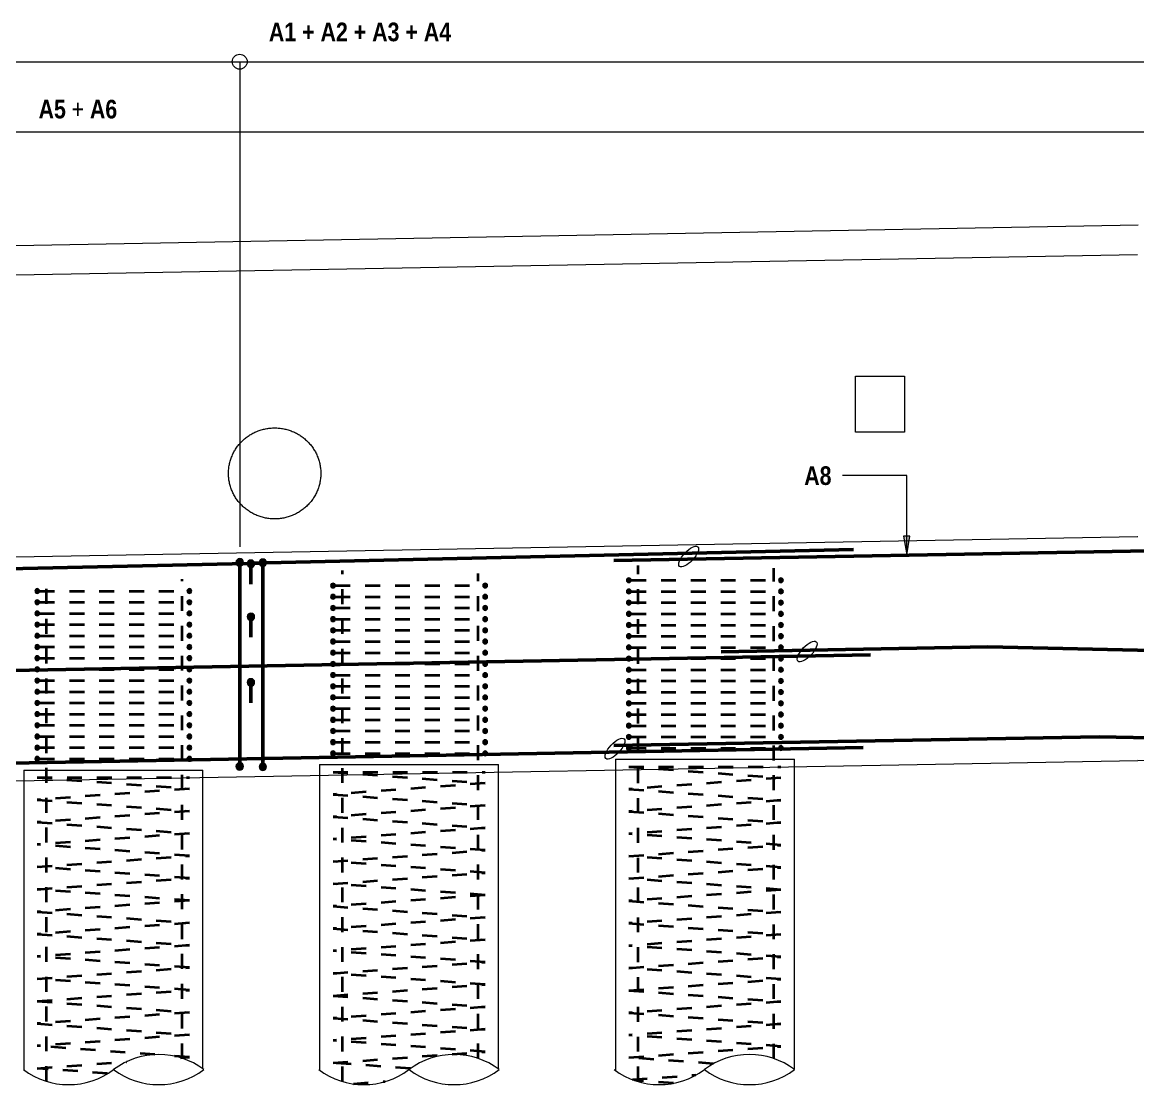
# Model space of a CAD drawing. Header units: metres. Extents: x 1110 to 1218, y -510 to 23.
# Drawn here: x 1157.26 to 1164.74, y 16.05 to 23.2 of the extents above; entities that cross this region are included whole.
import ezdxf

# ---------------------------------------------------------------- set-up
doc = ezdxf.new("R2010")
doc.units = ezdxf.units.M
doc.linetypes.add('JacobsDash', pattern=[0.0045, 0.003, -0.0015])
for name, color, linetype, lineweight in [('A-ANNO-NOTE', 7, 'Continuous', 9), ('A-DETL', 7, 'Continuous', 13), ('A-DETL-GENF', 7, 'Continuous', 9), ('G-ANNO-TEXT', 7, 'Continuous', 9), ('S-BEAM', 7, 'Continuous', 50), ('S-FNDN', 7, 'Continuous', 50)]:
    doc.layers.add(name, color=color, linetype=linetype, lineweight=lineweight)
doc.styles.add('Arial Narrow_1', font='ARIALN.TTF', dxfattribs={"height": 0.125})
doc.styles.add('Arial Narrow_B', font='ARIALNB.TTF', dxfattribs={"height": 0.125})

# ---------------------------------------------------------------- blocks, each defined once
blk = doc.blocks.new('01_SFO_FRP_Pile_CastInPlace_CS_BR08 - CAST-IN-PLACE PILE - 1200-8660884-DRG-2873072 - ELEVATION - ABUTMENT A Copy 1')
at = {"layer": 'S-FNDN', "lineweight": 13}
for p, q in [((1118.8981, 18.1883), (1118.8981, 16.1785)), ((1118.8981, 18.1883), (1119.3451, 18.1883)), ((1119.3451, 18.1883), (1120.0981, 18.1883)), ((1120.0981, 16.185), (1120.0981, 18.1883))]:
    blk.add_line(p, q, dxfattribs=at)
blk = doc.blocks.new('01_SFO_FRP_Pile_CastInPlace_CS_BR08 - CAST-IN-PLACE PILE - 1200-8661059-DRG-2873072 - ELEVATION - ABUTMENT A Copy 1')
at = {"layer": 'S-FNDN', "lineweight": 13}
for p, q in [((1120.8811, 18.225), (1120.8811, 16.1766)), ((1120.8811, 18.225), (1121.3281, 18.225)), ((1121.3281, 18.225), (1122.0811, 18.225)), ((1122.0811, 16.183), (1122.0811, 18.225))]:
    blk.add_line(p, q, dxfattribs=at)
blk = doc.blocks.new('01_SFO_FRP_Pile_CastInPlace_CS_BR08 - CAST-IN-PLACE PILE - 1200-8661047-DRG-2873072 - ELEVATION - ABUTMENT A Copy 1')
at = {"layer": 'S-FNDN', "lineweight": 13}
for p, q in [((1122.8641, 18.2606), (1122.8641, 16.1746)), ((1122.8641, 18.2606), (1123.3111, 18.2606)), ((1123.3111, 18.2606), (1124.0641, 18.2606)), ((1124.0641, 16.1811), (1124.0641, 18.2606))]:
    blk.add_line(p, q, dxfattribs=at)
blk = doc.blocks.new('S_Det_Reinf_Bar Section_2D Grey - N32-6361576-DRG-2873072 - ELEVATION - ABUTMENT A Copy 1')
at = {"layer": 'A-DETL-GENF', "true_color": 0x808080}
blk.add_hatch(color=8, dxfattribs=at).paths.add_polyline_path([(1122.9541, 18.3196), (1122.9583, 18.3202), (1122.9621, 18.3218), (1122.9654, 18.3243), (1122.968, 18.3276), (1122.9696, 18.3315), (1122.9701, 18.3356), (1122.9696, 18.3398), (1122.968, 18.3436), (1122.9654, 18.347), (1122.9621, 18.3495), (1122.9583, 18.3511), (1122.9541, 18.3516), (1122.95, 18.3511), (1122.9461, 18.3495), (1122.9428, 18.347), (1122.9403, 18.3436), (1122.9387, 18.3398), (1122.9381, 18.3356), (1122.9387, 18.3315), (1122.9403, 18.3276), (1122.9428, 18.3243), (1122.9461, 18.3218), (1122.95, 18.3202)])
at = {"layer": 'A-DETL-GENF', "color": 8, "lineweight": 18, "true_color": 0x808080}
for start, end in [(0, 180), (180, 0)]:
    blk.add_arc((1122.9541, 18.3356), 0.016, start, end, dxfattribs=at)
blk = doc.blocks.new('S_Det_Reinf_Bar Section_2D Grey - N32-6361679-DRG-2873072 - ELEVATION - ABUTMENT A Copy 1')
at = {"layer": 'A-DETL-GENF', "true_color": 0x808080}
blk.add_hatch(color=8, dxfattribs=at).paths.add_polyline_path([(1123.9741, 18.3196), (1123.9783, 18.3202), (1123.9821, 18.3218), (1123.9854, 18.3243), (1123.988, 18.3276), (1123.9896, 18.3315), (1123.9901, 18.3356), (1123.9896, 18.3398), (1123.988, 18.3436), (1123.9854, 18.347), (1123.9821, 18.3495), (1123.9783, 18.3511), (1123.9741, 18.3516), (1123.97, 18.3511), (1123.9661, 18.3495), (1123.9628, 18.347), (1123.9603, 18.3436), (1123.9587, 18.3398), (1123.9581, 18.3356), (1123.9587, 18.3315), (1123.9603, 18.3276), (1123.9628, 18.3243), (1123.9661, 18.3218), (1123.97, 18.3202)])
at = {"layer": 'A-DETL-GENF', "color": 8, "lineweight": 18, "true_color": 0x808080}
for start, end in [(0, 180), (180, 0)]:
    blk.add_arc((1123.9741, 18.3356), 0.016, start, end, dxfattribs=at)
blk = doc.blocks.new('S_Det_Reinf_Bar Section_2D Grey - N32-V25-DRG-2873072 - ELEVATION - ABUTMENT A Copy 1')
at = {"layer": 'A-DETL-GENF', "true_color": 0x808080}
blk.add_hatch(color=8, dxfattribs=at).paths.add_polyline_path([(1122.9541, 18.8446), (1122.9583, 18.8452), (1122.9621, 18.8468), (1122.9654, 18.8493), (1122.968, 18.8526), (1122.9696, 18.8565), (1122.9701, 18.8606), (1122.9696, 18.8648), (1122.968, 18.8686), (1122.9654, 18.872), (1122.9621, 18.8745), (1122.9583, 18.8761), (1122.9541, 18.8766), (1122.95, 18.8761), (1122.9461, 18.8745), (1122.9428, 18.872), (1122.9403, 18.8686), (1122.9387, 18.8648), (1122.9382, 18.8602), (1122.9387, 18.8565), (1122.9403, 18.8526), (1122.9428, 18.8493), (1122.9461, 18.8468), (1122.95, 18.8452)])
at = {"layer": 'A-DETL-GENF', "color": 8, "lineweight": 18, "true_color": 0x808080}
for start, end in [(0, 180), (180, 0)]:
    blk.add_arc((1122.9541, 18.8606), 0.016, start, end, dxfattribs=at)
blk = doc.blocks.new('S_Det_Reinf_Bar Section_2D Grey - N32-V26-DRG-2873072 - ELEVATION - ABUTMENT A Copy 1')
at = {"layer": 'A-DETL-GENF', "true_color": 0x808080}
blk.add_hatch(color=8, dxfattribs=at).paths.add_polyline_path([(1123.9741, 18.8446), (1123.9783, 18.8452), (1123.9821, 18.8468), (1123.9854, 18.8493), (1123.988, 18.8526), (1123.9896, 18.8565), (1123.9901, 18.8606), (1123.9896, 18.8648), (1123.988, 18.8686), (1123.9854, 18.872), (1123.9821, 18.8745), (1123.9783, 18.8761), (1123.9741, 18.8766), (1123.97, 18.8761), (1123.9661, 18.8745), (1123.9628, 18.872), (1123.9603, 18.8686), (1123.9587, 18.8648), (1123.9582, 18.8602), (1123.9587, 18.8565), (1123.9603, 18.8526), (1123.9628, 18.8493), (1123.9661, 18.8468), (1123.97, 18.8452)])
at = {"layer": 'A-DETL-GENF', "color": 8, "lineweight": 18, "true_color": 0x808080}
for start, end in [(0, 180), (180, 0)]:
    blk.add_arc((1123.9741, 18.8606), 0.016, start, end, dxfattribs=at)
blk = doc.blocks.new('S_Det_Reinf_Bar Section_2D Grey - N32-V27-DRG-2873072 - ELEVATION - ABUTMENT A Copy 1')
at = {"layer": 'A-DETL-GENF', "true_color": 0x808080}
blk.add_hatch(color=8, dxfattribs=at).paths.add_polyline_path([(1118.9881, 18.7723), (1118.9923, 18.7728), (1118.9961, 18.7744), (1118.9994, 18.777), (1119.002, 18.7803), (1119.0036, 18.7842), (1119.0041, 18.7883), (1119.0036, 18.7924), (1119.002, 18.7963), (1118.9994, 18.7996), (1118.9961, 18.8022), (1118.9923, 18.8038), (1118.9881, 18.8043), (1118.984, 18.8038), (1118.9801, 18.8022), (1118.9768, 18.7996), (1118.9743, 18.7963), (1118.9727, 18.7924), (1118.9721, 18.7883), (1118.9727, 18.7842), (1118.9743, 18.7803), (1118.9768, 18.777), (1118.9812, 18.774), (1118.984, 18.7728)])
at = {"layer": 'A-DETL-GENF', "color": 8, "lineweight": 18, "true_color": 0x808080}
for start, end in [(0, 180), (180, 0)]:
    blk.add_arc((1118.9881, 18.7883), 0.016, start, end, dxfattribs=at)
blk = doc.blocks.new('S_Det_Reinf_Bar Section_2D Grey - N32-V28-DRG-2873072 - ELEVATION - ABUTMENT A Copy 1')
at = {"layer": 'A-DETL-GENF', "true_color": 0x808080}
blk.add_hatch(color=8, dxfattribs=at).paths.add_polyline_path([(1120.0081, 18.7723), (1120.0123, 18.7728), (1120.0161, 18.7744), (1120.0194, 18.777), (1120.022, 18.7803), (1120.0236, 18.7842), (1120.0241, 18.7883), (1120.0236, 18.7924), (1120.022, 18.7963), (1120.0194, 18.7996), (1120.0161, 18.8022), (1120.0123, 18.8038), (1120.0081, 18.8043), (1120.004, 18.8038), (1120.0001, 18.8022), (1119.9968, 18.7996), (1119.9943, 18.7963), (1119.9927, 18.7924), (1119.9921, 18.7883), (1119.9927, 18.7842), (1119.9943, 18.7803), (1119.9968, 18.777), (1120.0001, 18.7744), (1120.004, 18.7728)])
at = {"layer": 'A-DETL-GENF', "color": 8, "lineweight": 18, "true_color": 0x808080}
for start, end in [(0, 180), (180, 0)]:
    blk.add_arc((1120.0081, 18.7883), 0.016, start, end, dxfattribs=at)
blk = doc.blocks.new('CS_DET_Pile-Column_BreakLine - CS_Tubular BreakLine-6356722-DRG-2873072 - ELEVATION - ABUTMENT A Copy 1')
at = {"layer": 'A-DETL-GENF', "lineweight": 18}
for centre, start, end in [((1113.8524, 15.7794), 52.95733, 127.04267), ((1113.2474, 16.581), 232.95733, 307.04267), ((1113.8524, 16.581), 232.95733, 307.04267)]:
    blk.add_arc(centre, 0.5021, start, end, dxfattribs=at)
blk = doc.blocks.new('CS_DET_Rebar Combined - Multiple Bar-6358386-DRG-2873072 - ELEVATION - ABUTMENT A Copy 1')
at = {"layer": 'A-DETL-GENF'}
for points in [[(1120.3456, 19.5555), (1120.3521, 19.5563), (1120.3581, 19.5588), (1120.3633, 19.5628), (1120.3673, 19.568), (1120.3698, 19.574), (1120.3706, 19.5805), (1120.3698, 19.5869), (1120.3673, 19.593), (1120.3633, 19.5981), (1120.3581, 19.6021), (1120.3521, 19.6046), (1120.3456, 19.6055), (1120.3391, 19.6046), (1120.3331, 19.6021), (1120.3279, 19.5981), (1120.324, 19.593), (1120.3215, 19.5869), (1120.3206, 19.5805), (1120.3215, 19.574), (1120.324, 19.568), (1120.3279, 19.5628), (1120.3331, 19.5588), (1120.3391, 19.5563)], [(1120.3456, 18.1874), (1120.3521, 18.1883), (1120.3581, 18.1908), (1120.3633, 18.1948), (1120.3673, 18.1999), (1120.3698, 18.206), (1120.3706, 18.2124), (1120.3698, 18.2189), (1120.3673, 18.2249), (1120.3633, 18.2301), (1120.3581, 18.2341), (1120.3521, 18.2366), (1120.3456, 18.2374), (1120.3391, 18.2366), (1120.3331, 18.2341), (1120.3279, 18.2301), (1120.324, 18.2249), (1120.3215, 18.2189), (1120.3206, 18.2124), (1120.3215, 18.206), (1120.324, 18.1999), (1120.3279, 18.1948), (1120.3331, 18.1908), (1120.3391, 18.1883)]]:
    blk.add_hatch(color=256, dxfattribs=at).paths.add_polyline_path(points)
at = {"layer": 'A-DETL-GENF', "lineweight": 50}
blk.add_line((1120.3456, 18.2374), (1120.3456, 19.5555), dxfattribs=at)
at = {"layer": 'A-DETL-GENF'}
for centre, start, end in [((1120.3456, 19.5805), 90, 270), ((1120.3456, 19.5805), 270, 90), ((1120.3456, 18.2124), 90, 270), ((1120.3456, 18.2124), 270, 90)]:
    blk.add_arc(centre, 0.025, start, end, dxfattribs=at)
blk = doc.blocks.new('CS_DET_Rebar Combined - Multiple Bar-6406878-DRG-2873072 - ELEVATION - ABUTMENT A Copy 1')
at = {"layer": 'A-DETL-GENF'}
blk.add_hatch(color=256, dxfattribs=at).paths.add_polyline_path([(1120.4206, 18.7508), (1120.4271, 18.7516), (1120.4331, 18.7541), (1120.4383, 18.7581), (1120.4423, 18.7633), (1120.4448, 18.7693), (1120.4456, 18.7758), (1120.4448, 18.7822), (1120.4423, 18.7883), (1120.4383, 18.7935), (1120.4331, 18.7974), (1120.4271, 18.7999), (1120.4206, 18.8008), (1120.4141, 18.7999), (1120.4081, 18.7974), (1120.4029, 18.7935), (1120.399, 18.7883), (1120.3965, 18.7822), (1120.3956, 18.7758), (1120.3965, 18.7693), (1120.399, 18.7633), (1120.4029, 18.7581), (1120.4081, 18.7541), (1120.4141, 18.7516)])
at = {"layer": 'A-DETL-GENF', "lineweight": 50}
blk.add_line((1120.4206, 18.6383), (1120.4206, 18.7508), dxfattribs=at)
at = {"layer": 'A-DETL-GENF'}
for start, end in [(90, 270), (270, 90)]:
    blk.add_arc((1120.4206, 18.7758), 0.025, start, end, dxfattribs=at)
blk = doc.blocks.new('T2DExtentArrowReinf_v1 - Extent-9233316-DRG-2873072 - ELEVATION - ABUTMENT A Copy 1')
at = {"layer": 'A-DETL-GENF'}
blk.add_line((1112.6613, 22.4672), (1142.8289, 22.4672), dxfattribs=at)
blk = doc.blocks.new('T2DExtentArrowReinf_v1 - Extent-9233357-DRG-2873072 - ELEVATION - ABUTMENT A Copy 1')
at = {"layer": 'A-DETL-GENF'}
for p, q in [((1112.6613, 22.9372), (1142.8289, 22.9372)), ((1120.3456, 22.9372), (1120.3456, 19.6846))]:
    blk.add_line(p, q, dxfattribs=at)

msp = doc.modelspace()

# ---------------------------------------------------------------- hatches: boundary and pattern name
at = {"layer": 'G-ANNO-TEXT'}
msp.add_hatch(color=256, dxfattribs=at).paths.add_polyline_path([(1163.1888, 19.6302), (1163.2108, 19.7552), (1163.1668, 19.7552)])

# ---------------------------------------------------------------- linework, layer by layer
at = {"layer": 'A-ANNO-NOTE'}
msp.add_circle((1158.7174, 22.9372), 0.05, dxfattribs=at)
at = {"layer": 'A-DETL'}
msp.add_line((1150.723, 21.5872), (1164.7397, 21.8428), dxfattribs=at)
at = {"layer": 'A-DETL', "lineweight": 18}
for p, q in [((1162.8452, 20.454), (1162.8452, 20.829)), ((1162.8452, 20.829), (1163.175, 20.829)), ((1163.175, 20.829), (1163.175, 20.454)), ((1163.175, 20.454), (1162.8452, 20.454))]:
    msp.add_line(p, q, dxfattribs=at)
at = {"layer": 'A-DETL', "lineweight": 50}
for p, q in [((1162.8311, 19.6669), (1158.8972, 19.5765)), ((1164.9651, 19.6616), (1161.2252, 19.5934)), ((1158.7677, 19.5735), (1150.8842, 19.3921)), ((1158.8477, 19.5753), (1158.8169, 19.5746)), ((1163.7327, 19.0141), (1161.9461, 18.9815)), ((1173.1883, 18.8095), (1163.7327, 19.0141)), ((1162.9461, 18.9598), (1150.8281, 18.7388)), ((1161.2261, 18.3525), (1164.4797, 18.4118)), ((1164.4797, 18.4118), (1173.1846, 18.2234)), ((1150.8981, 18.1208), (1162.8961, 18.3396))]:
    msp.add_line(p, q, dxfattribs=at)
at = {"layer": 'A-DETL', "color": 8, "linetype": 'JacobsDash', "lineweight": 35, "true_color": 0x808080}
for p, q in [((1159.4055, 16.1014), (1159.4055, 19.525)), ((1161.3885, 16.1005), (1161.3885, 19.5606)), ((1162.2985, 16.2533), (1162.2985, 19.5406)), ((1157.4225, 16.1023), (1157.4225, 19.4883)), ((1158.3325, 16.255), (1158.3325, 19.4683)), ((1160.3155, 16.2542), (1160.3155, 19.505)), ((1161.3419, 19.4606), (1162.3299, 19.4606)), ((1157.3759, 19.3883), (1158.3639, 19.3883)), ((1159.3589, 19.425), (1160.3469, 19.425)), ((1161.3419, 19.3856), (1162.3299, 19.3856)), ((1157.3759, 19.3133), (1158.3639, 19.3133)), ((1159.3589, 19.35), (1160.3469, 19.35)), ((1161.3419, 19.3106), (1162.3299, 19.3106)), ((1157.3759, 19.2383), (1158.3639, 19.2383)), ((1159.3589, 19.275), (1160.3469, 19.275)), ((1161.3419, 19.2356), (1162.3299, 19.2356)), ((1157.3759, 19.1633), (1158.3639, 19.1633)), ((1159.3589, 19.2), (1160.3469, 19.2)), ((1161.3419, 19.1606), (1162.3299, 19.1606)), ((1157.3759, 19.0883), (1158.3639, 19.0883)), ((1159.3589, 19.125), (1160.3469, 19.125)), ((1161.3419, 19.0856), (1162.3299, 19.0856)), ((1157.3759, 19.0133), (1158.3639, 19.0133)), ((1159.3589, 19.05), (1160.3469, 19.05)), ((1161.3419, 19.0106), (1162.3299, 19.0106)), ((1157.3759, 18.9383), (1158.3639, 18.9383)), ((1159.3589, 18.975), (1160.3469, 18.975)), ((1161.3419, 18.9356), (1162.3299, 18.9356)), ((1157.3759, 18.8633), (1158.3639, 18.8633)), ((1159.3589, 18.9), (1160.3469, 18.9)), ((1161.3419, 18.8606), (1162.3299, 18.8606)), ((1157.3759, 18.7883), (1158.3639, 18.7883)), ((1159.3589, 18.825), (1160.3469, 18.825)), ((1161.3419, 18.7856), (1162.3299, 18.7856)), ((1157.3759, 18.7133), (1158.3639, 18.7133)), ((1159.3589, 18.75), (1160.3469, 18.75)), ((1161.3419, 18.7106), (1162.3299, 18.7106)), ((1157.3759, 18.6383), (1158.3639, 18.6383)), ((1159.3589, 18.675), (1160.3469, 18.675)), ((1161.3419, 18.6356), (1162.3299, 18.6356)), ((1157.3759, 18.5633), (1158.3639, 18.5633)), ((1159.3589, 18.6), (1160.3469, 18.6)), ((1161.3419, 18.5606), (1162.3299, 18.5606)), ((1157.3759, 18.4883), (1158.3639, 18.4883)), ((1159.3589, 18.525), (1160.3469, 18.525)), ((1161.3419, 18.4856), (1162.3299, 18.4856)), ((1157.3759, 18.4133), (1158.3639, 18.4133)), ((1159.3589, 18.45), (1160.3469, 18.45)), ((1161.3419, 18.4106), (1162.3299, 18.4106)), ((1157.3759, 18.3383), (1158.3639, 18.3383)), ((1159.3589, 18.375), (1160.3469, 18.375)), ((1161.3419, 18.3356), (1162.3299, 18.3356)), ((1157.3759, 18.2633), (1158.3639, 18.2633)), ((1159.3589, 18.3), (1160.3469, 18.3)), ((1159.3429, 18.175), (1160.3629, 18.1)), ((1159.3429, 18.175), (1160.3629, 18.175)), ((1161.3259, 18.2106), (1162.3459, 18.1356)), ((1161.3259, 18.2106), (1162.3459, 18.2106)), ((1157.3599, 18.1383), (1158.3799, 18.0633)), ((1157.3599, 18.1383), (1158.3799, 18.1383)), ((1160.3629, 18.1), (1159.3429, 18.025)), ((1162.3459, 18.1356), (1161.3259, 18.0606)), ((1158.3799, 18.0633), (1157.3599, 17.9883)), ((1159.3429, 18.025), (1160.3629, 17.95)), ((1161.3259, 18.0606), (1162.3459, 17.9856)), ((1157.3599, 17.9883), (1158.3799, 17.9133)), ((1160.3629, 17.95), (1159.3429, 17.875)), ((1162.3459, 17.9856), (1161.3259, 17.9106)), ((1158.3799, 17.9133), (1157.3599, 17.8383)), ((1159.3429, 17.875), (1160.3629, 17.8)), ((1161.3259, 17.9106), (1162.3459, 17.8356)), ((1157.3599, 17.8383), (1158.3799, 17.7633)), ((1160.3629, 17.8), (1159.3429, 17.725)), ((1162.3459, 17.8356), (1161.3259, 17.7606)), ((1158.3799, 17.7633), (1157.3599, 17.6883)), ((1160.3629, 17.65), (1159.3429, 17.725)), ((1162.3459, 17.6856), (1161.3259, 17.7606)), ((1158.3799, 17.6133), (1157.3599, 17.6883)), ((1159.3429, 17.575), (1160.3629, 17.65)), ((1161.3259, 17.6106), (1162.3459, 17.6856)), ((1157.3599, 17.5383), (1158.3799, 17.6133)), ((1160.3629, 17.5), (1159.3429, 17.575)), ((1162.3459, 17.5356), (1161.3259, 17.6106)), ((1158.3799, 17.4633), (1157.3599, 17.5383)), ((1159.3429, 17.425), (1160.3629, 17.5)), ((1161.3259, 17.4606), (1162.3459, 17.5356)), ((1157.3599, 17.3883), (1158.3799, 17.4633)), ((1160.3629, 17.35), (1159.3429, 17.425)), ((1162.3459, 17.3856), (1161.3259, 17.4606)), ((1158.3799, 17.3133), (1157.3599, 17.3883)), ((1160.3629, 17.35), (1159.3429, 17.275)), ((1162.3459, 17.3856), (1161.3259, 17.3106)), ((1158.3799, 17.3133), (1157.3599, 17.2383)), ((1159.3429, 17.275), (1160.3629, 17.2)), ((1161.3259, 17.3106), (1162.3459, 17.2356)), ((1157.3599, 17.2383), (1158.3799, 17.1633)), ((1160.3629, 17.2), (1159.3429, 17.125)), ((1162.3459, 17.2356), (1161.3259, 17.1606)), ((1158.3799, 17.1633), (1157.3599, 17.0883)), ((1159.3429, 17.125), (1160.3629, 17.05)), ((1161.3259, 17.1606), (1162.3459, 17.0856)), ((1157.3599, 17.0883), (1158.3799, 17.0133)), ((1160.3629, 17.05), (1159.3429, 16.975)), ((1162.3459, 17.0856), (1161.3259, 17.0106)), ((1158.3799, 17.0133), (1157.3599, 16.9383)), ((1160.3629, 16.9), (1159.3429, 16.975)), ((1162.3459, 16.9356), (1161.3259, 17.0106)), ((1158.3799, 16.8633), (1157.3599, 16.9383)), ((1159.3429, 16.825), (1160.3629, 16.9)), ((1161.3259, 16.8606), (1162.3459, 16.9356)), ((1157.3599, 16.7883), (1158.3799, 16.8633)), ((1160.3629, 16.75), (1159.3429, 16.825)), ((1162.3459, 16.7856), (1161.3259, 16.8606)), ((1158.3799, 16.7133), (1157.3599, 16.7883)), ((1159.3429, 16.675), (1160.3629, 16.75)), ((1161.3259, 16.7106), (1162.3459, 16.7856)), ((1157.3599, 16.6383), (1158.3799, 16.7133)), ((1159.3429, 16.675), (1160.3629, 16.6)), ((1161.3259, 16.7106), (1162.3459, 16.6356)), ((1157.3599, 16.6383), (1158.3799, 16.5633)), ((1160.3629, 16.6), (1159.3429, 16.525)), ((1162.3459, 16.6356), (1161.3259, 16.5606)), ((1158.3799, 16.5633), (1157.3599, 16.4883)), ((1161.3259, 16.5606), (1162.3459, 16.4856)), ((1157.3599, 16.4883), (1158.3799, 16.4133)), ((1159.3429, 16.525), (1160.3629, 16.45)), ((1162.3459, 16.4856), (1161.3259, 16.4106)), ((1158.3799, 16.4133), (1157.3599, 16.3383)), ((1160.3629, 16.45), (1159.3429, 16.375)), ((1162.3459, 16.3356), (1161.3259, 16.4106)), ((1158.1494, 16.2802), (1157.3599, 16.3383)), ((1160.3629, 16.3), (1159.3429, 16.375)), ((1161.3259, 16.2606), (1162.3459, 16.3356)), ((1157.3599, 16.1883), (1157.9614, 16.2325)), ((1158.3799, 16.2633), (1158.2743, 16.2711)), ((1158.3196, 16.2589), (1158.3799, 16.2633)), ((1159.3429, 16.225), (1160.3629, 16.3)), ((1161.8922, 16.219), (1161.3259, 16.2606)), ((1157.8313, 16.1536), (1157.3599, 16.1883)), ((1159.8624, 16.1868), (1159.3429, 16.225)), ((1159.4799, 16.085), (1159.6914, 16.1006)), ((1161.35, 16.1124), (1161.776, 16.1437)), ((1161.6247, 16.0887), (1161.3635, 16.1079))]:
    msp.add_line(p, q, dxfattribs=at)
at = {"layer": 'A-DETL'}
for centre in [(1161.7272, 19.6197), (1162.5211, 18.9829), (1161.2334, 18.3314)]:
    msp.add_ellipse(centre, major_axis=(0.0614, 0.0658), ratio=0.388889, dxfattribs=at)
at = {"layer": 'A-DETL', "lineweight": 18}
for points in [[(1158.9517, 19.872), (1158.9414, 19.872), (1158.9262, 19.8728), (1158.9061, 19.8752), (1158.8913, 19.8777), (1158.8765, 19.881), (1158.8618, 19.885), (1158.8473, 19.8897), (1158.8332, 19.8951), (1158.8193, 19.9012), (1158.8057, 19.9079), (1158.7925, 19.9153), (1158.7797, 19.9233), (1158.7673, 19.9319), (1158.7553, 19.9411), (1158.7437, 19.951), (1158.7327, 19.9612), (1158.7223, 19.9721), (1158.7123, 19.9834), (1158.703, 19.9953), (1158.6942, 20.0075), (1158.6861, 20.0201), (1158.6786, 20.0332), (1158.6718, 20.0466), (1158.6656, 20.0602), (1158.6602, 20.0742), (1158.6554, 20.0884), (1158.6513, 20.1029), (1158.648, 20.1175), (1158.6454, 20.1322), (1158.6436, 20.1471), (1158.6424, 20.1621), (1158.6421, 20.177), (1158.6424, 20.1919), (1158.6436, 20.2069), (1158.6454, 20.2218), (1158.648, 20.2365), (1158.6513, 20.2511), (1158.6554, 20.2656), (1158.6602, 20.2798), (1158.6656, 20.2938), (1158.6718, 20.3074), (1158.6786, 20.3208), (1158.6861, 20.3339), (1158.6942, 20.3465), (1158.703, 20.3587), (1158.7123, 20.3706), (1158.7223, 20.3819), (1158.7327, 20.3928), (1158.7437, 20.403), (1158.7553, 20.4129), (1158.7673, 20.4221), (1158.7797, 20.4307), (1158.7925, 20.4387), (1158.8057, 20.4461), (1158.8193, 20.4528), (1158.8332, 20.4589), (1158.8473, 20.4643), (1158.8618, 20.469), (1158.8765, 20.473), (1158.8913, 20.4763), (1158.9061, 20.4788), (1158.9262, 20.4812), (1158.9414, 20.482), (1158.9517, 20.482)], [(1158.9517, 20.482), (1158.9619, 20.482), (1158.9772, 20.4812), (1158.9972, 20.4788), (1159.0121, 20.4763), (1159.0269, 20.473), (1159.0415, 20.469), (1159.056, 20.4643), (1159.0702, 20.4589), (1159.084, 20.4528), (1159.0976, 20.4461), (1159.1109, 20.4387), (1159.1237, 20.4307), (1159.1361, 20.4221), (1159.1481, 20.4129), (1159.1596, 20.403), (1159.1706, 20.3928), (1159.181, 20.3819), (1159.191, 20.3706), (1159.2004, 20.3587), (1159.2091, 20.3465), (1159.2172, 20.3339), (1159.2247, 20.3208), (1159.2316, 20.3074), (1159.2377, 20.2938), (1159.2432, 20.2798), (1159.2479, 20.2656), (1159.252, 20.2511), (1159.2553, 20.2365), (1159.2579, 20.2218), (1159.2598, 20.2069), (1159.2609, 20.1919), (1159.2613, 20.177), (1159.2609, 20.1621), (1159.2598, 20.1471), (1159.2579, 20.1322), (1159.2553, 20.1175), (1159.252, 20.1029), (1159.2479, 20.0884), (1159.2432, 20.0742), (1159.2377, 20.0602), (1159.2316, 20.0466), (1159.2247, 20.0332), (1159.2172, 20.0201), (1159.2091, 20.0075), (1159.2004, 19.9953), (1159.191, 19.9834), (1159.181, 19.9721), (1159.1706, 19.9612), (1159.1596, 19.951), (1159.1481, 19.9411), (1159.1361, 19.9319), (1159.1237, 19.9233), (1159.1109, 19.9153), (1159.0976, 19.9079), (1159.084, 19.9012), (1159.0702, 19.8951), (1159.056, 19.8897), (1159.0415, 19.885), (1159.0269, 19.881), (1159.0121, 19.8777), (1158.9972, 19.8752), (1158.9772, 19.8728), (1158.9619, 19.872), (1158.9517, 19.872)]]:
    msp.add_open_spline(points, degree=3, knots=[0, 0, 0, 0, 0.03125, 0.046875, 0.0625, 0.078125, 0.09375, 0.109375, 0.125, 0.140625, 0.15625, 0.171875, 0.1875, 0.203125, 0.21875, 0.234375, 0.25, 0.265625, 0.28125, 0.296875, 0.3125, 0.328125, 0.34375, 0.359375, 0.375, 0.390625, 0.40625, 0.421875, 0.4375, 0.453125, 0.46875, 0.484375, 0.5, 0.515625, 0.53125, 0.546875, 0.5625, 0.578125, 0.59375, 0.609375, 0.625, 0.640625, 0.65625, 0.671875, 0.6875, 0.703125, 0.71875, 0.734375, 0.75, 0.765625, 0.78125, 0.796875, 0.8125, 0.828125, 0.84375, 0.859375, 0.875, 0.890625, 0.90625, 0.921875, 0.9375, 0.953125, 0.96875, 1, 1, 1, 1], dxfattribs=at)
at = {"layer": 'G-ANNO-TEXT'}
for p, q in [((1163.1888, 20.1621), (1162.7588, 20.1621)), ((1163.1888, 19.6302), (1163.1888, 20.1621)), ((1163.2108, 19.7552), (1163.1668, 19.7552)), ((1163.1668, 19.7552), (1163.1888, 19.6302)), ((1163.1888, 19.6302), (1163.2108, 19.7552))]:
    msp.add_line(p, q, dxfattribs=at)
at = {"layer": 'S-BEAM', "lineweight": 13}
for p, q in [((1164.7361, 21.6427), (1150.723, 21.3872)), ((1164.7363, 19.7524), (1150.7242, 19.4969)), ((1164.7373, 19.7524), (1164.7363, 19.7524)), ((1150.7252, 17.9967), (1164.7373, 18.2522)), ((1164.7373, 18.2522), (1164.7383, 18.2522)), ((1181.4881, 17.8896), (1164.7373, 18.252))]:
    msp.add_line(p, q, dxfattribs=at)

# ---------------------------------------------------------------- block references
at = {"layer": 'A-DETL-GENF'}
for name, p in [('T2DExtentArrowReinf_v1 - Extent-9233357-DRG-2873072 - ELEVATION - ABUTMENT A Copy 1', (38.3718, 0)), ('T2DExtentArrowReinf_v1 - Extent-9233316-DRG-2873072 - ELEVATION - ABUTMENT A Copy 1', (38.3718, 0)), ('CS_DET_Rebar Combined - Multiple Bar-6358386-DRG-2873072 - ELEVATION - ABUTMENT A Copy 1', (38.3718, 0)), ('CS_DET_Rebar Combined - Multiple Bar-6406878-DRG-2873072 - ELEVATION - ABUTMENT A Copy 1', (38.3718, 0.7954)), ('CS_DET_Rebar Combined - Multiple Bar-6358386-DRG-2873072 - ELEVATION - ABUTMENT A Copy 1', (38.5267, -0.0026)), ('CS_DET_Rebar Combined - Multiple Bar-6406878-DRG-2873072 - ELEVATION - ABUTMENT A Copy 1', (38.3718, 0.44)), ('CS_DET_Rebar Combined - Multiple Bar-6406878-DRG-2873072 - ELEVATION - ABUTMENT A Copy 1', (38.3718, 0)), ('CS_DET_Pile-Column_BreakLine - CS_Tubular BreakLine-6356722-DRG-2873072 - ELEVATION - ABUTMENT A Copy 1', (44.3224, 0)), ('CS_DET_Pile-Column_BreakLine - CS_Tubular BreakLine-6356722-DRG-2873072 - ELEVATION - ABUTMENT A Copy 1', (46.3024, 0)), ('CS_DET_Pile-Column_BreakLine - CS_Tubular BreakLine-6356722-DRG-2873072 - ELEVATION - ABUTMENT A Copy 1', (48.2824, 0))]:
    msp.add_blockref(name, p, dxfattribs=at)
at = {"layer": 'A-DETL-GENF', "color": 8, "true_color": 0x808080}
for name, p in [('S_Det_Reinf_Bar Section_2D Grey - N32-6361576-DRG-2873072 - ELEVATION - ABUTMENT A Copy 1', (38.3718, 1.125)), ('S_Det_Reinf_Bar Section_2D Grey - N32-6361679-DRG-2873072 - ELEVATION - ABUTMENT A Copy 1', (38.3718, 1.125)), ('S_Det_Reinf_Bar Section_2D Grey - N32-6361576-DRG-2873072 - ELEVATION - ABUTMENT A Copy 1', (34.4058, 1.0527)), ('S_Det_Reinf_Bar Section_2D Grey - N32-6361679-DRG-2873072 - ELEVATION - ABUTMENT A Copy 1', (34.4058, 1.0527)), ('S_Det_Reinf_Bar Section_2D Grey - N32-6361576-DRG-2873072 - ELEVATION - ABUTMENT A Copy 1', (36.3888, 1.0893)), ('S_Det_Reinf_Bar Section_2D Grey - N32-6361679-DRG-2873072 - ELEVATION - ABUTMENT A Copy 1', (36.3888, 1.0893)), ('S_Det_Reinf_Bar Section_2D Grey - N32-6361576-DRG-2873072 - ELEVATION - ABUTMENT A Copy 1', (38.3718, 1.05)), ('S_Det_Reinf_Bar Section_2D Grey - N32-6361679-DRG-2873072 - ELEVATION - ABUTMENT A Copy 1', (38.3718, 1.05)), ('S_Det_Reinf_Bar Section_2D Grey - N32-6361576-DRG-2873072 - ELEVATION - ABUTMENT A Copy 1', (34.4058, 0.9777)), ('S_Det_Reinf_Bar Section_2D Grey - N32-6361679-DRG-2873072 - ELEVATION - ABUTMENT A Copy 1', (34.4058, 0.9777)), ('S_Det_Reinf_Bar Section_2D Grey - N32-6361576-DRG-2873072 - ELEVATION - ABUTMENT A Copy 1', (36.3888, 1.0143)), ('S_Det_Reinf_Bar Section_2D Grey - N32-6361679-DRG-2873072 - ELEVATION - ABUTMENT A Copy 1', (36.3888, 1.0143)), ('S_Det_Reinf_Bar Section_2D Grey - N32-6361576-DRG-2873072 - ELEVATION - ABUTMENT A Copy 1', (38.3718, 0.975)), ('S_Det_Reinf_Bar Section_2D Grey - N32-6361679-DRG-2873072 - ELEVATION - ABUTMENT A Copy 1', (38.3718, 0.975)), ('S_Det_Reinf_Bar Section_2D Grey - N32-6361576-DRG-2873072 - ELEVATION - ABUTMENT A Copy 1', (34.4058, 0.9027)), ('S_Det_Reinf_Bar Section_2D Grey - N32-6361679-DRG-2873072 - ELEVATION - ABUTMENT A Copy 1', (34.4058, 0.9027)), ('S_Det_Reinf_Bar Section_2D Grey - N32-6361576-DRG-2873072 - ELEVATION - ABUTMENT A Copy 1', (36.3888, 0.9393)), ('S_Det_Reinf_Bar Section_2D Grey - N32-6361679-DRG-2873072 - ELEVATION - ABUTMENT A Copy 1', (36.3888, 0.9393)), ('S_Det_Reinf_Bar Section_2D Grey - N32-6361576-DRG-2873072 - ELEVATION - ABUTMENT A Copy 1', (38.3718, 0.9)), ('S_Det_Reinf_Bar Section_2D Grey - N32-6361679-DRG-2873072 - ELEVATION - ABUTMENT A Copy 1', (38.3718, 0.9)), ('S_Det_Reinf_Bar Section_2D Grey - N32-6361576-DRG-2873072 - ELEVATION - ABUTMENT A Copy 1', (34.4058, 0.8277)), ('S_Det_Reinf_Bar Section_2D Grey - N32-6361679-DRG-2873072 - ELEVATION - ABUTMENT A Copy 1', (34.4058, 0.8277)), ('S_Det_Reinf_Bar Section_2D Grey - N32-6361576-DRG-2873072 - ELEVATION - ABUTMENT A Copy 1', (36.3888, 0.8643)), ('S_Det_Reinf_Bar Section_2D Grey - N32-6361679-DRG-2873072 - ELEVATION - ABUTMENT A Copy 1', (36.3888, 0.8643)), ('S_Det_Reinf_Bar Section_2D Grey - N32-6361576-DRG-2873072 - ELEVATION - ABUTMENT A Copy 1', (38.3718, 0.825)), ('S_Det_Reinf_Bar Section_2D Grey - N32-6361679-DRG-2873072 - ELEVATION - ABUTMENT A Copy 1', (38.3718, 0.825)), ('S_Det_Reinf_Bar Section_2D Grey - N32-6361576-DRG-2873072 - ELEVATION - ABUTMENT A Copy 1', (34.4058, 0.7527)), ('S_Det_Reinf_Bar Section_2D Grey - N32-6361679-DRG-2873072 - ELEVATION - ABUTMENT A Copy 1', (34.4058, 0.7527)), ('S_Det_Reinf_Bar Section_2D Grey - N32-6361576-DRG-2873072 - ELEVATION - ABUTMENT A Copy 1', (36.3888, 0.7893)), ('S_Det_Reinf_Bar Section_2D Grey - N32-6361679-DRG-2873072 - ELEVATION - ABUTMENT A Copy 1', (36.3888, 0.7893)), ('S_Det_Reinf_Bar Section_2D Grey - N32-6361576-DRG-2873072 - ELEVATION - ABUTMENT A Copy 1', (38.3718, 0.75)), ('S_Det_Reinf_Bar Section_2D Grey - N32-6361679-DRG-2873072 - ELEVATION - ABUTMENT A Copy 1', (38.3718, 0.75)), ('S_Det_Reinf_Bar Section_2D Grey - N32-6361576-DRG-2873072 - ELEVATION - ABUTMENT A Copy 1', (34.4058, 0.6777)), ('S_Det_Reinf_Bar Section_2D Grey - N32-6361679-DRG-2873072 - ELEVATION - ABUTMENT A Copy 1', (34.4058, 0.6777)), ('S_Det_Reinf_Bar Section_2D Grey - N32-6361576-DRG-2873072 - ELEVATION - ABUTMENT A Copy 1', (36.3888, 0.7143)), ('S_Det_Reinf_Bar Section_2D Grey - N32-6361679-DRG-2873072 - ELEVATION - ABUTMENT A Copy 1', (36.3888, 0.7143)), ('S_Det_Reinf_Bar Section_2D Grey - N32-6361576-DRG-2873072 - ELEVATION - ABUTMENT A Copy 1', (38.3718, 0.675)), ('S_Det_Reinf_Bar Section_2D Grey - N32-6361679-DRG-2873072 - ELEVATION - ABUTMENT A Copy 1', (38.3718, 0.675)), ('S_Det_Reinf_Bar Section_2D Grey - N32-6361576-DRG-2873072 - ELEVATION - ABUTMENT A Copy 1', (34.4058, 0.6027)), ('S_Det_Reinf_Bar Section_2D Grey - N32-6361679-DRG-2873072 - ELEVATION - ABUTMENT A Copy 1', (34.4058, 0.6027)), ('S_Det_Reinf_Bar Section_2D Grey - N32-6361576-DRG-2873072 - ELEVATION - ABUTMENT A Copy 1', (36.3888, 0.6393)), ('S_Det_Reinf_Bar Section_2D Grey - N32-6361679-DRG-2873072 - ELEVATION - ABUTMENT A Copy 1', (36.3888, 0.6393)), ('S_Det_Reinf_Bar Section_2D Grey - N32-6361576-DRG-2873072 - ELEVATION - ABUTMENT A Copy 1', (38.3718, 0.6)), ('S_Det_Reinf_Bar Section_2D Grey - N32-6361679-DRG-2873072 - ELEVATION - ABUTMENT A Copy 1', (38.3718, 0.6)), ('S_Det_Reinf_Bar Section_2D Grey - N32-6361576-DRG-2873072 - ELEVATION - ABUTMENT A Copy 1', (34.4058, 0.5277)), ('S_Det_Reinf_Bar Section_2D Grey - N32-6361679-DRG-2873072 - ELEVATION - ABUTMENT A Copy 1', (34.4058, 0.5277)), ('S_Det_Reinf_Bar Section_2D Grey - N32-6361576-DRG-2873072 - ELEVATION - ABUTMENT A Copy 1', (36.3888, 0.5643)), ('S_Det_Reinf_Bar Section_2D Grey - N32-6361679-DRG-2873072 - ELEVATION - ABUTMENT A Copy 1', (36.3888, 0.5643)), ('S_Det_Reinf_Bar Section_2D Grey - N32-V25-DRG-2873072 - ELEVATION - ABUTMENT A Copy 1', (38.3718, 0)), ('S_Det_Reinf_Bar Section_2D Grey - N32-V26-DRG-2873072 - ELEVATION - ABUTMENT A Copy 1', (38.3718, 0)), ('S_Det_Reinf_Bar Section_2D Grey - N32-V27-DRG-2873072 - ELEVATION - ABUTMENT A Copy 1', (38.3718, 0)), ('S_Det_Reinf_Bar Section_2D Grey - N32-V28-DRG-2873072 - ELEVATION - ABUTMENT A Copy 1', (38.3718, 0)), ('S_Det_Reinf_Bar Section_2D Grey - N32-6361576-DRG-2873072 - ELEVATION - ABUTMENT A Copy 1', (36.3888, 0.4893)), ('S_Det_Reinf_Bar Section_2D Grey - N32-6361679-DRG-2873072 - ELEVATION - ABUTMENT A Copy 1', (36.3888, 0.4893)), ('S_Det_Reinf_Bar Section_2D Grey - N32-6361576-DRG-2873072 - ELEVATION - ABUTMENT A Copy 1', (38.3718, 0.45)), ('S_Det_Reinf_Bar Section_2D Grey - N32-6361679-DRG-2873072 - ELEVATION - ABUTMENT A Copy 1', (38.3718, 0.45)), ('S_Det_Reinf_Bar Section_2D Grey - N32-6361576-DRG-2873072 - ELEVATION - ABUTMENT A Copy 1', (34.4058, 0.3777)), ('S_Det_Reinf_Bar Section_2D Grey - N32-6361679-DRG-2873072 - ELEVATION - ABUTMENT A Copy 1', (34.4058, 0.3777)), ('S_Det_Reinf_Bar Section_2D Grey - N32-6361576-DRG-2873072 - ELEVATION - ABUTMENT A Copy 1', (36.3888, 0.4143)), ('S_Det_Reinf_Bar Section_2D Grey - N32-6361679-DRG-2873072 - ELEVATION - ABUTMENT A Copy 1', (36.3888, 0.4143)), ('S_Det_Reinf_Bar Section_2D Grey - N32-6361576-DRG-2873072 - ELEVATION - ABUTMENT A Copy 1', (38.3718, 0.375)), ('S_Det_Reinf_Bar Section_2D Grey - N32-6361679-DRG-2873072 - ELEVATION - ABUTMENT A Copy 1', (38.3718, 0.375)), ('S_Det_Reinf_Bar Section_2D Grey - N32-6361576-DRG-2873072 - ELEVATION - ABUTMENT A Copy 1', (34.4058, 0.3027)), ('S_Det_Reinf_Bar Section_2D Grey - N32-6361679-DRG-2873072 - ELEVATION - ABUTMENT A Copy 1', (34.4058, 0.3027)), ('S_Det_Reinf_Bar Section_2D Grey - N32-6361576-DRG-2873072 - ELEVATION - ABUTMENT A Copy 1', (36.3888, 0.3393)), ('S_Det_Reinf_Bar Section_2D Grey - N32-6361679-DRG-2873072 - ELEVATION - ABUTMENT A Copy 1', (36.3888, 0.3393)), ('S_Det_Reinf_Bar Section_2D Grey - N32-6361576-DRG-2873072 - ELEVATION - ABUTMENT A Copy 1', (38.3718, 0.3)), ('S_Det_Reinf_Bar Section_2D Grey - N32-6361679-DRG-2873072 - ELEVATION - ABUTMENT A Copy 1', (38.3718, 0.3)), ('S_Det_Reinf_Bar Section_2D Grey - N32-6361576-DRG-2873072 - ELEVATION - ABUTMENT A Copy 1', (34.4058, 0.2277)), ('S_Det_Reinf_Bar Section_2D Grey - N32-6361679-DRG-2873072 - ELEVATION - ABUTMENT A Copy 1', (34.4058, 0.2277)), ('S_Det_Reinf_Bar Section_2D Grey - N32-6361576-DRG-2873072 - ELEVATION - ABUTMENT A Copy 1', (36.3888, 0.2643)), ('S_Det_Reinf_Bar Section_2D Grey - N32-6361679-DRG-2873072 - ELEVATION - ABUTMENT A Copy 1', (36.3888, 0.2643)), ('S_Det_Reinf_Bar Section_2D Grey - N32-6361576-DRG-2873072 - ELEVATION - ABUTMENT A Copy 1', (38.3718, 0.225)), ('S_Det_Reinf_Bar Section_2D Grey - N32-6361679-DRG-2873072 - ELEVATION - ABUTMENT A Copy 1', (38.3718, 0.225)), ('S_Det_Reinf_Bar Section_2D Grey - N32-6361576-DRG-2873072 - ELEVATION - ABUTMENT A Copy 1', (34.4058, 0.1527)), ('S_Det_Reinf_Bar Section_2D Grey - N32-6361679-DRG-2873072 - ELEVATION - ABUTMENT A Copy 1', (34.4058, 0.1527)), ('S_Det_Reinf_Bar Section_2D Grey - N32-6361576-DRG-2873072 - ELEVATION - ABUTMENT A Copy 1', (36.3888, 0.1893)), ('S_Det_Reinf_Bar Section_2D Grey - N32-6361679-DRG-2873072 - ELEVATION - ABUTMENT A Copy 1', (36.3888, 0.1893)), ('S_Det_Reinf_Bar Section_2D Grey - N32-6361576-DRG-2873072 - ELEVATION - ABUTMENT A Copy 1', (38.3718, 0.15)), ('S_Det_Reinf_Bar Section_2D Grey - N32-6361679-DRG-2873072 - ELEVATION - ABUTMENT A Copy 1', (38.3718, 0.15)), ('S_Det_Reinf_Bar Section_2D Grey - N32-6361576-DRG-2873072 - ELEVATION - ABUTMENT A Copy 1', (34.4058, 0.0777)), ('S_Det_Reinf_Bar Section_2D Grey - N32-6361679-DRG-2873072 - ELEVATION - ABUTMENT A Copy 1', (34.4058, 0.0777)), ('S_Det_Reinf_Bar Section_2D Grey - N32-6361576-DRG-2873072 - ELEVATION - ABUTMENT A Copy 1', (36.3888, 0.1143)), ('S_Det_Reinf_Bar Section_2D Grey - N32-6361679-DRG-2873072 - ELEVATION - ABUTMENT A Copy 1', (36.3888, 0.1143)), ('S_Det_Reinf_Bar Section_2D Grey - N32-6361576-DRG-2873072 - ELEVATION - ABUTMENT A Copy 1', (38.3718, 0.075)), ('S_Det_Reinf_Bar Section_2D Grey - N32-6361679-DRG-2873072 - ELEVATION - ABUTMENT A Copy 1', (38.3718, 0.075)), ('S_Det_Reinf_Bar Section_2D Grey - N32-6361576-DRG-2873072 - ELEVATION - ABUTMENT A Copy 1', (34.4058, 0.0027)), ('S_Det_Reinf_Bar Section_2D Grey - N32-6361679-DRG-2873072 - ELEVATION - ABUTMENT A Copy 1', (34.4058, 0.0027)), ('S_Det_Reinf_Bar Section_2D Grey - N32-6361576-DRG-2873072 - ELEVATION - ABUTMENT A Copy 1', (36.3888, 0.0393)), ('S_Det_Reinf_Bar Section_2D Grey - N32-6361679-DRG-2873072 - ELEVATION - ABUTMENT A Copy 1', (36.3888, 0.0393)), ('S_Det_Reinf_Bar Section_2D Grey - N32-6361576-DRG-2873072 - ELEVATION - ABUTMENT A Copy 1', (38.3718, 0)), ('S_Det_Reinf_Bar Section_2D Grey - N32-6361679-DRG-2873072 - ELEVATION - ABUTMENT A Copy 1', (38.3718, 0)), ('S_Det_Reinf_Bar Section_2D Grey - N32-6361576-DRG-2873072 - ELEVATION - ABUTMENT A Copy 1', (34.4058, -0.0723)), ('S_Det_Reinf_Bar Section_2D Grey - N32-6361679-DRG-2873072 - ELEVATION - ABUTMENT A Copy 1', (34.4058, -0.0723)), ('S_Det_Reinf_Bar Section_2D Grey - N32-6361576-DRG-2873072 - ELEVATION - ABUTMENT A Copy 1', (36.3888, -0.0357)), ('S_Det_Reinf_Bar Section_2D Grey - N32-6361679-DRG-2873072 - ELEVATION - ABUTMENT A Copy 1', (36.3888, -0.0357))]:
    msp.add_blockref(name, p, dxfattribs=at)
at = {"layer": 'S-FNDN', "lineweight": 13}
for name in ['01_SFO_FRP_Pile_CastInPlace_CS_BR08 - CAST-IN-PLACE PILE - 1200-8661047-DRG-2873072 - ELEVATION - ABUTMENT A Copy 1', '01_SFO_FRP_Pile_CastInPlace_CS_BR08 - CAST-IN-PLACE PILE - 1200-8660884-DRG-2873072 - ELEVATION - ABUTMENT A Copy 1', '01_SFO_FRP_Pile_CastInPlace_CS_BR08 - CAST-IN-PLACE PILE - 1200-8661059-DRG-2873072 - ELEVATION - ABUTMENT A Copy 1']:
    msp.add_blockref(name, (38.3718, 0), dxfattribs=at)

# ---------------------------------------------------------------- texts
at = {"layer": 'G-ANNO-TEXT', "insert": (1158.913, 23.1996), "char_height": 0.125, "attachment_point": 1, "style": 'Arial Narrow_B', "bg_fill": 3, "box_fill_scale": 1, "bg_fill_color": 256, "bg_fill_true_color": 13158600, "bg_fill_transparency": 0}
msp.add_mtext('A1 + A2 + A3 + A4', dxfattribs=at)

# ---------------------------------------------------------------- next in the draw order: texts
at = {"layer": 'G-ANNO-TEXT', "char_height": 0.125, "attachment_point": 1, "style": 'Arial Narrow_B', "bg_fill": 3, "box_fill_scale": 1, "bg_fill_color": 256, "bg_fill_true_color": 13158600, "bg_fill_transparency": 0}
for s, insert in [('A5', (1157.369, 22.6819)), ('A8', (1162.5018, 20.2246))]:
    msp.add_mtext(s, dxfattribs=dict(at, insert=insert))

# ---------------------------------------------------------------- next in the draw order: texts
at = {"layer": 'G-ANNO-TEXT', "insert": (1157.5509, 22.6819), "char_height": 0.125, "attachment_point": 1, "style": 'Arial Narrow_1', "bg_fill": 3, "box_fill_scale": 1, "bg_fill_color": 256, "bg_fill_true_color": 13158600, "bg_fill_transparency": 0}
msp.add_mtext(' + ', dxfattribs=at)

# ---------------------------------------------------------------- next in the draw order: texts
at = {"layer": 'G-ANNO-TEXT', "insert": (1157.713, 22.6819), "char_height": 0.125, "attachment_point": 1, "style": 'Arial Narrow_B', "bg_fill": 3, "box_fill_scale": 1, "bg_fill_color": 256, "bg_fill_true_color": 13158600, "bg_fill_transparency": 0}
msp.add_mtext('A6', dxfattribs=at)

doc.saveas('drawing.dxf')
